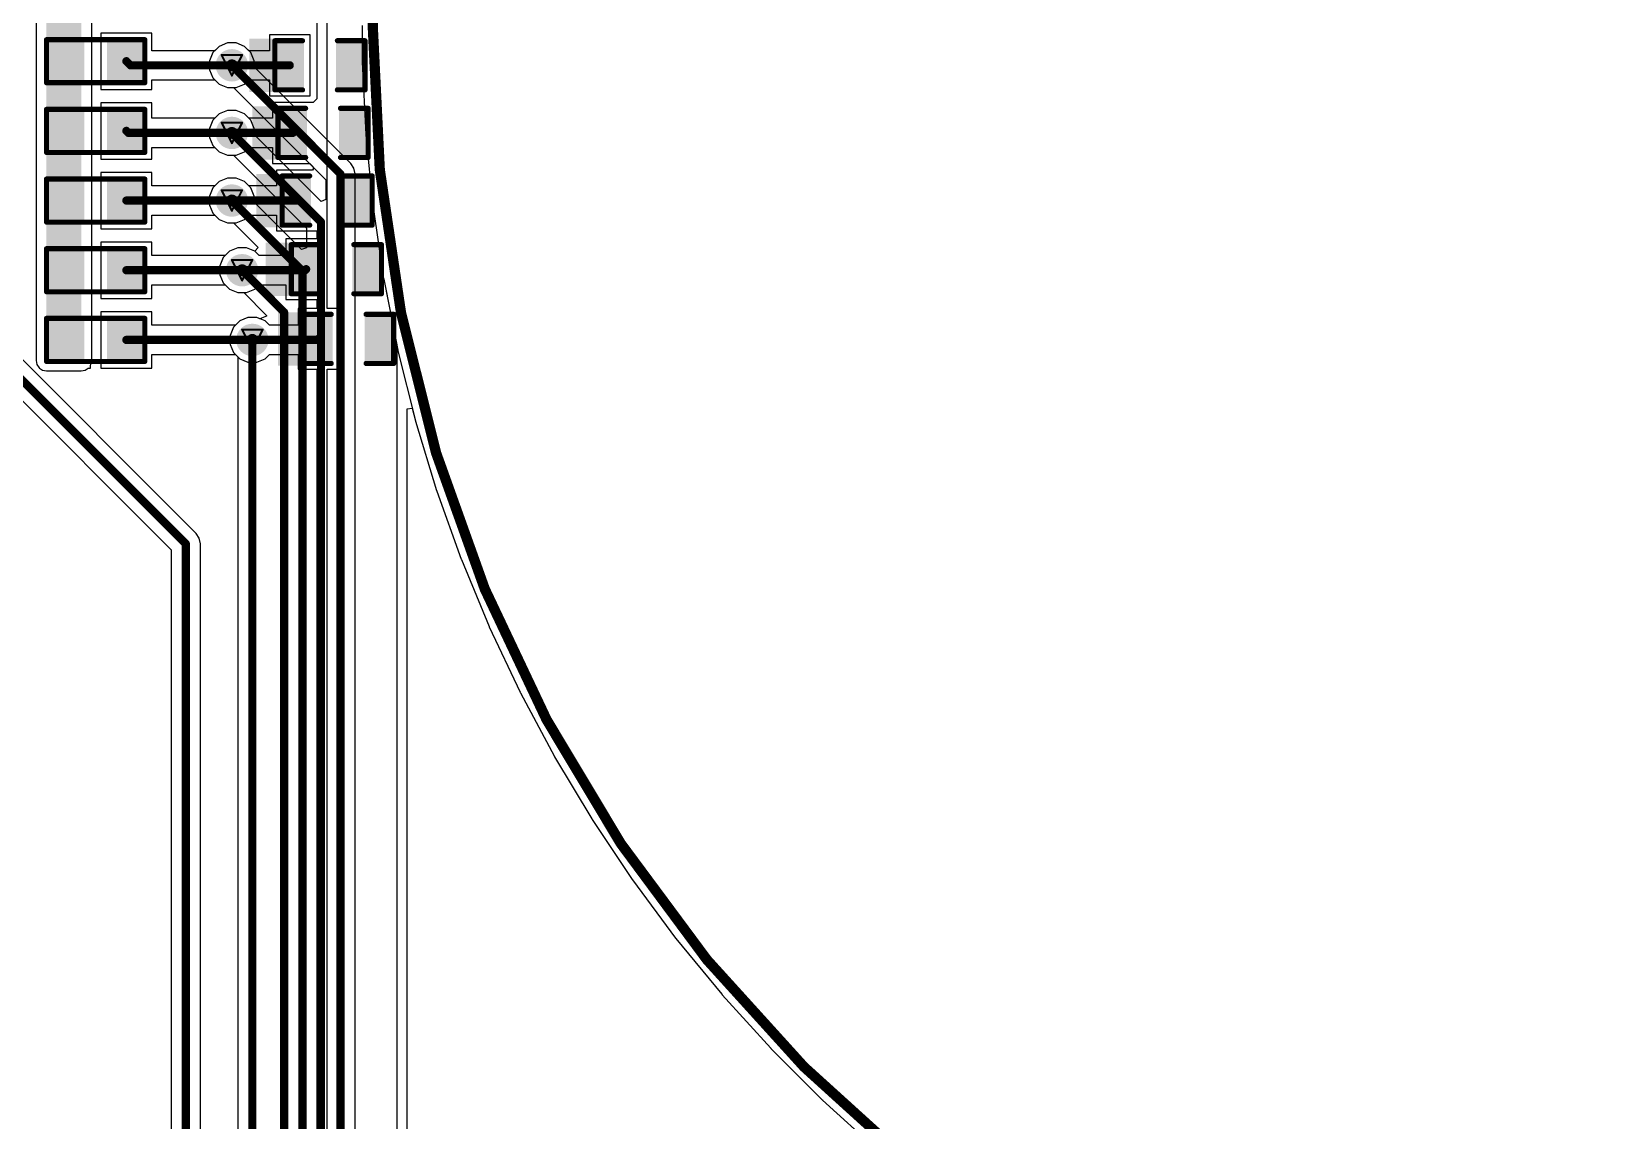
# Model space of a CAD drawing. Header units: inches. Extents: x -89 to 427, y -87 to 99.
# Drawn here: x -44.98 to -5.99, y -27.15 to -0.15 of the extents above; entities that cross this region are included whole.
import ezdxf

# ---------------------------------------------------------------- set-up
doc = ezdxf.new("R2010")
doc.units = ezdxf.units.IN
for name, color, linetype in [('Board_Outline', 56, 'Continuous'), ('Bottom Layer', 5, 'Continuous'), ('Bottom Solder', 6, 'Continuous'), ('Drill Drawing', 1, 'Continuous'), ('Multi-Layer', 9, 'Continuous'), ('Top Layer', 1, 'Continuous'), ('Top Overlay', 2, 'Continuous'), ('Top Paste', 8, 'Continuous'), ('Top Solder', 216, 'Continuous'), ('Via Holes', 16, 'Continuous')]:
    doc.layers.add(name, color=color, linetype=linetype)

msp = doc.modelspace()

# ---------------------------------------------------------------- hatches: boundary and pattern name
at = {"layer": 'Bottom Layer'}
h = msp.add_hatch(color=5, dxfattribs=at)
edge = h.paths.add_edge_path()
edge.add_arc((-40.005, -0.991), 0.3, 0, 360)
h = msp.add_hatch(color=5, dxfattribs=at)
edge = h.paths.add_edge_path()
edge.add_arc((-40.005, -2.667), 0.3, 0, 360)
h = msp.add_hatch(color=5, dxfattribs=at)
edge = h.paths.add_edge_path()
edge.add_arc((-40.005, -4.343), 0.3, 0, 360)
h = msp.add_hatch(color=5, dxfattribs=at)
edge = h.paths.add_edge_path()
edge.add_arc((-39.751, -6.071), 0.3, 0, 360)
h = msp.add_hatch(color=5, dxfattribs=at)
edge = h.paths.add_edge_path()
edge.add_arc((-39.497, -7.798), 0.3, 0, 360)
at = {"layer": 'Bottom Solder'}
h = msp.add_hatch(color=6, dxfattribs=at)
edge = h.paths.add_edge_path()
edge.add_arc((-40.005, -0.991), 0.402, 0, 360)
h = msp.add_hatch(color=6, dxfattribs=at)
edge = h.paths.add_edge_path()
edge.add_arc((-40.005, -2.667), 0.402, 0, 360)
h = msp.add_hatch(color=6, dxfattribs=at)
edge = h.paths.add_edge_path()
edge.add_arc((-40.005, -4.343), 0.402, 0, 360)
h = msp.add_hatch(color=6, dxfattribs=at)
edge = h.paths.add_edge_path()
edge.add_arc((-39.751, -6.071), 0.402, 0, 360)
h = msp.add_hatch(color=6, dxfattribs=at)
edge = h.paths.add_edge_path()
edge.add_arc((-39.497, -7.798), 0.402, 0, 360)
at = {"layer": 'Top Layer'}
for points in [[(-44.602, -8.306), (-43.739, -8.306), (-43.739, 8.306), (-44.602, 8.306)], [(-43.764, -0.445), (-43.764, -1.333), (-44.526, -1.333), (-44.526, -0.445)], [(-42.24, -0.445), (-42.24, -1.333), (-43.002, -1.333), (-43.002, -0.445)], [(-38.321, -1.491), (-38.821, -1.491), (-38.821, -0.491), (-38.321, -0.491)], [(-36.821, -1.491), (-37.321, -1.491), (-37.321, -0.491), (-36.821, -0.491)], [(-43.764, -2.172), (-43.764, -3.061), (-44.526, -3.061), (-44.526, -2.172)], [(-42.24, -2.172), (-42.24, -3.061), (-43.002, -3.061), (-43.002, -2.172)], [(-38.244, -3.167), (-38.744, -3.167), (-38.744, -2.167), (-38.244, -2.167)], [(-36.744, -3.167), (-37.244, -3.167), (-37.244, -2.167), (-36.744, -2.167)], [(-38.143, -4.843), (-38.643, -4.843), (-38.643, -3.843), (-38.143, -3.843)], [(-36.643, -4.843), (-37.143, -4.843), (-37.143, -3.843), (-36.643, -3.843)], [(-43.764, -3.899), (-43.764, -4.788), (-44.526, -4.788), (-44.526, -3.899)], [(-42.24, -3.899), (-42.24, -4.788), (-43.002, -4.788), (-43.002, -3.899)], [(-43.764, -5.626), (-43.764, -6.515), (-44.526, -6.515), (-44.526, -5.626)], [(-42.24, -5.626), (-42.24, -6.515), (-43.002, -6.515), (-43.002, -5.626)], [(-37.914, -6.545), (-38.414, -6.545), (-38.414, -5.545), (-37.914, -5.545)], [(-36.414, -6.545), (-36.914, -6.545), (-36.914, -5.545), (-36.414, -5.545)], [(-43.764, -7.353), (-43.764, -8.242), (-44.526, -8.242), (-44.526, -7.353)], [(-42.24, -7.353), (-42.24, -8.242), (-43.002, -8.242), (-43.002, -7.353)], [(-37.609, -8.272), (-38.109, -8.272), (-38.109, -7.272), (-37.609, -7.272)], [(-36.109, -8.272), (-36.609, -8.272), (-36.609, -7.272), (-36.109, -7.272)]]:
    msp.add_hatch(color=1, dxfattribs=at).paths.add_polyline_path(points)
h = msp.add_hatch(color=1, dxfattribs=at)
edge = h.paths.add_edge_path()
edge.add_arc((-40.005, -0.991), 0.3, 0, 360)
h = msp.add_hatch(color=1, dxfattribs=at)
edge = h.paths.add_edge_path()
edge.add_arc((-40.005, -2.667), 0.3, 0, 360)
h = msp.add_hatch(color=1, dxfattribs=at)
edge = h.paths.add_edge_path()
edge.add_arc((-40.005, -4.343), 0.3, 0, 360)
h = msp.add_hatch(color=1, dxfattribs=at)
edge = h.paths.add_edge_path()
edge.add_arc((-39.751, -6.071), 0.3, 0, 360)
h = msp.add_hatch(color=1, dxfattribs=at)
edge = h.paths.add_edge_path()
edge.add_arc((-39.497, -7.798), 0.3, 0, 360)
at = {"layer": 'Top Overlay'}
for points in [[(-38.938, -0.33), (-39.573, -0.33), (-39.573, -1.651), (-38.938, -1.651)], [(-38.862, -2.007), (-39.497, -2.007), (-39.497, -3.327), (-38.862, -3.327)], [(-38.76, -3.683), (-39.395, -3.683), (-39.395, -5.004), (-38.76, -5.004)], [(-38.532, -5.385), (-39.167, -5.385), (-39.167, -6.706), (-38.532, -6.706)], [(-38.227, -7.112), (-38.862, -7.112), (-38.862, -8.433), (-38.227, -8.433)]]:
    msp.add_hatch(color=2, dxfattribs=at).paths.add_polyline_path(points)
at = {"layer": 'Top Paste'}
for points in [[(-43.764, -0.445), (-43.764, -1.333), (-44.526, -1.333), (-44.526, -0.445)], [(-42.24, -0.445), (-42.24, -1.333), (-43.002, -1.333), (-43.002, -0.445)], [(-38.321, -1.491), (-38.821, -1.491), (-38.821, -0.491), (-38.321, -0.491)], [(-36.821, -1.491), (-37.321, -1.491), (-37.321, -0.491), (-36.821, -0.491)], [(-43.764, -2.172), (-43.764, -3.061), (-44.526, -3.061), (-44.526, -2.172)], [(-42.24, -2.172), (-42.24, -3.061), (-43.002, -3.061), (-43.002, -2.172)], [(-38.244, -3.167), (-38.744, -3.167), (-38.744, -2.167), (-38.244, -2.167)], [(-36.744, -3.167), (-37.244, -3.167), (-37.244, -2.167), (-36.744, -2.167)], [(-38.143, -4.843), (-38.643, -4.843), (-38.643, -3.843), (-38.143, -3.843)], [(-36.643, -4.843), (-37.143, -4.843), (-37.143, -3.843), (-36.643, -3.843)], [(-43.764, -3.899), (-43.764, -4.788), (-44.526, -4.788), (-44.526, -3.899)], [(-42.24, -3.899), (-42.24, -4.788), (-43.002, -4.788), (-43.002, -3.899)], [(-43.764, -5.626), (-43.764, -6.515), (-44.526, -6.515), (-44.526, -5.626)], [(-42.24, -5.626), (-42.24, -6.515), (-43.002, -6.515), (-43.002, -5.626)], [(-37.914, -6.545), (-38.414, -6.545), (-38.414, -5.545), (-37.914, -5.545)], [(-36.414, -6.545), (-36.914, -6.545), (-36.914, -5.545), (-36.414, -5.545)], [(-43.764, -7.353), (-43.764, -8.242), (-44.526, -8.242), (-44.526, -7.353)], [(-42.24, -7.353), (-42.24, -8.242), (-43.002, -8.242), (-43.002, -7.353)], [(-37.609, -8.272), (-38.109, -8.272), (-38.109, -7.272), (-37.609, -7.272)], [(-36.109, -8.272), (-36.609, -8.272), (-36.609, -7.272), (-36.109, -7.272)]]:
    msp.add_hatch(color=8, dxfattribs=at).paths.add_polyline_path(points)
at = {"layer": 'Top Solder'}
for points in [[(-43.663, -0.343), (-43.663, -1.435), (-44.628, -1.435), (-44.628, -0.343)], [(-42.139, -0.343), (-42.139, -1.435), (-43.104, -1.435), (-43.104, -0.343)], [(-38.219, -1.592), (-38.922, -1.592), (-38.922, -0.389), (-38.219, -0.389)], [(-36.719, -1.592), (-37.422, -1.592), (-37.422, -0.389), (-36.719, -0.389)], [(-43.663, -2.07), (-43.663, -3.162), (-44.628, -3.162), (-44.628, -2.07)], [(-42.139, -2.07), (-42.139, -3.162), (-43.104, -3.162), (-43.104, -2.07)], [(-38.143, -3.269), (-38.846, -3.269), (-38.846, -2.065), (-38.143, -2.065)], [(-36.643, -3.269), (-37.346, -3.269), (-37.346, -2.065), (-36.643, -2.065)], [(-43.663, -3.797), (-43.663, -4.889), (-44.628, -4.889), (-44.628, -3.797)], [(-42.139, -3.797), (-42.139, -4.889), (-43.104, -4.889), (-43.104, -3.797)], [(-38.041, -4.945), (-38.744, -4.945), (-38.744, -3.742), (-38.041, -3.742)], [(-36.541, -4.945), (-37.244, -4.945), (-37.244, -3.742), (-36.541, -3.742)], [(-37.813, -6.647), (-38.516, -6.647), (-38.516, -5.444), (-37.813, -5.444)], [(-36.313, -6.647), (-37.016, -6.647), (-37.016, -5.444), (-36.313, -5.444)], [(-43.663, -5.524), (-43.663, -6.617), (-44.628, -6.617), (-44.628, -5.524)], [(-42.139, -5.524), (-42.139, -6.617), (-43.104, -6.617), (-43.104, -5.524)], [(-43.663, -7.252), (-43.663, -8.344), (-44.628, -8.344), (-44.628, -7.252)], [(-42.139, -7.252), (-42.139, -8.344), (-43.104, -8.344), (-43.104, -7.252)], [(-37.508, -8.374), (-38.211, -8.374), (-38.211, -7.171), (-37.508, -7.171)], [(-36.008, -8.374), (-36.711, -8.374), (-36.711, -7.171), (-36.008, -7.171)]]:
    msp.add_hatch(color=216, dxfattribs=at).paths.add_polyline_path(points)
h = msp.add_hatch(color=216, dxfattribs=at)
edge = h.paths.add_edge_path()
edge.add_arc((-40.005, -0.991), 0.402, 0, 360)
h = msp.add_hatch(color=216, dxfattribs=at)
edge = h.paths.add_edge_path()
edge.add_arc((-40.005, -2.667), 0.402, 0, 360)
h = msp.add_hatch(color=216, dxfattribs=at)
edge = h.paths.add_edge_path()
edge.add_arc((-40.005, -4.343), 0.402, 0, 360)
h = msp.add_hatch(color=216, dxfattribs=at)
edge = h.paths.add_edge_path()
edge.add_arc((-39.751, -6.071), 0.402, 0, 360)
h = msp.add_hatch(color=216, dxfattribs=at)
edge = h.paths.add_edge_path()
edge.add_arc((-39.497, -7.798), 0.402, 0, 360)
at = {"layer": 'Via Holes'}
h = msp.add_hatch(color=7, dxfattribs=at)
edge = h.paths.add_edge_path()
edge.add_arc((-40.005, -0.991), 0.15, 0, 360)
h = msp.add_hatch(color=7, dxfattribs=at)
edge = h.paths.add_edge_path()
edge.add_arc((-40.005, -2.667), 0.15, 0, 360)
h = msp.add_hatch(color=7, dxfattribs=at)
edge = h.paths.add_edge_path()
edge.add_arc((-40.005, -4.343), 0.15, 0, 360)
h = msp.add_hatch(color=7, dxfattribs=at)
edge = h.paths.add_edge_path()
edge.add_arc((-39.751, -6.071), 0.15, 0, 360)
h = msp.add_hatch(color=7, dxfattribs=at)
edge = h.paths.add_edge_path()
edge.add_arc((-39.497, -7.798), 0.15, 0, 360)

# ---------------------------------------------------------------- linework, layer by layer
at = {"layer": 'Board_Outline'}
for points in [[(87.312, 0, 0.254, 0.254, 1), (-87.312, 0, 0.254, 0.254, 1)], [(36.513, 0, 0.254, 0.254, 1), (-36.513, 0, 0.254, 0.254, 1)]]:
    msp.add_lwpolyline(points, format="xyseb", close=True, dxfattribs=at)
at = {"layer": 'Bottom Layer'}
for p, q in [((-36.771, 0), (-36.771, -0.896)), ((-40.475, -0.677), (-40.559, -0.88)), ((-40.319, -0.521), (-40.475, -0.677)), ((-40.115, -0.437), (-40.319, -0.521)), ((-39.895, -0.437), (-40.115, -0.437)), ((-39.691, -0.521), (-39.895, -0.437)), ((-39.535, -0.677), (-39.691, -0.521)), ((-39.451, -0.88), (-39.535, -0.677)), ((-40.559, -0.88), (-40.559, -1.101)), ((-40.559, -1.101), (-40.475, -1.304)), ((-39.451, -1.032), (-39.451, -0.88)), ((-37.056, -3.427), (-39.451, -1.032)), ((-36.771, -0.896), (-36.77, -0.903)), ((-36.77, -0.903), (-36.771, -0.909)), ((-36.771, -0.909), (-36.683, -2.7)), ((-40.475, -1.304), (-40.319, -1.46)), ((-40.319, -1.46), (-40.115, -1.545)), ((-40.115, -1.545), (-39.964, -1.545)), ((-39.964, -1.545), (-37.675, -3.833)), ((-40.319, -2.197), (-40.475, -2.353)), ((-40.115, -2.113), (-40.319, -2.197)), ((-39.895, -2.113), (-40.115, -2.113)), ((-39.691, -2.197), (-39.895, -2.113)), ((-39.535, -2.353), (-39.691, -2.197)), ((-40.475, -2.353), (-40.559, -2.557)), ((-40.559, -2.557), (-40.559, -2.777)), ((-39.451, -2.557), (-39.535, -2.353)), ((-39.451, -2.708), (-39.451, -2.557)), ((-37.792, -4.367), (-39.451, -2.708)), ((-36.683, -2.7), (-36.682, -2.706)), ((-36.682, -2.706), (-36.682, -2.712)), ((-36.682, -2.712), (-36.507, -4.496)), ((-40.559, -2.777), (-40.475, -2.981)), ((-40.475, -2.981), (-40.319, -3.137)), ((-40.319, -3.137), (-40.115, -3.221)), ((-40.115, -3.221), (-39.964, -3.221)), ((-39.964, -3.221), (-38.158, -5.027)), ((-36.978, -3.544), (-37.056, -3.427)), ((-37.056, -3.427), (-37.056, -3.427)), ((-40.319, -3.874), (-40.475, -4.03)), ((-40.115, -3.789), (-40.319, -3.874)), ((-39.895, -3.789), (-40.115, -3.789)), ((-39.691, -3.874), (-39.895, -3.789)), ((-39.535, -4.03), (-39.691, -3.874)), ((-37.675, -3.833), (-37.675, -4.318)), ((-36.95, -3.683), (-36.978, -3.544)), ((-36.95, -32.037), (-36.95, -3.683)), ((-36.95, -3.683), (-36.95, -3.683)), ((-40.475, -4.03), (-40.559, -4.233)), ((-40.559, -4.233), (-40.559, -4.454)), ((-39.451, -4.233), (-39.535, -4.03)), ((-39.451, -4.385), (-39.451, -4.233)), ((-40.559, -4.454), (-40.475, -4.657)), ((-40.475, -4.657), (-40.319, -4.813)), ((-38.275, -5.561), (-39.451, -4.385)), ((-37.675, -4.318), (-37.792, -4.367)), ((-36.507, -4.496), (-36.505, -4.502)), ((-36.505, -4.502), (-36.505, -4.509)), ((-36.505, -4.509), (-36.242, -6.282)), ((-40.319, -4.813), (-40.115, -4.897)), ((-40.115, -4.897), (-39.964, -4.897)), ((-39.964, -4.897), (-39.352, -5.509)), ((-38.158, -5.027), (-38.158, -5.512)), ((-40.221, -5.757), (-40.305, -5.96)), ((-40.065, -5.601), (-40.221, -5.757)), ((-39.861, -5.517), (-40.065, -5.601)), ((-39.641, -5.517), (-39.861, -5.517)), ((-39.437, -5.601), (-39.641, -5.517)), ((-39.352, -5.509), (-39.437, -5.601)), ((-38.158, -5.512), (-38.275, -5.561)), ((-40.305, -5.96), (-40.305, -6.181)), ((-40.305, -6.181), (-40.221, -6.384)), ((-40.892, -12.596), (-47.191, -6.297)), ((-40.221, -6.384), (-40.065, -6.54)), ((-40.065, -6.54), (-39.861, -6.625)), ((-39.861, -6.625), (-39.71, -6.625)), ((-39.71, -6.625), (-39.143, -7.192)), ((-36.242, -6.282), (-36.24, -6.288)), ((-36.24, -6.288), (-36.24, -6.295)), ((-36.24, -6.295), (-35.89, -8.053)), ((-47.597, -6.916), (-41.511, -13.003)), ((-39.811, -7.328), (-39.967, -7.484)), ((-39.607, -7.244), (-39.811, -7.328)), ((-39.387, -7.244), (-39.607, -7.244)), ((-39.312, -7.275), (-39.387, -7.244)), ((-39.148, -7.206), (-39.312, -7.275)), ((-39.143, -7.192), (-39.148, -7.206)), ((-39.967, -7.484), (-40.051, -7.688)), ((-40.051, -7.688), (-40.051, -7.908)), ((-40.051, -7.908), (-39.967, -8.112)), ((-39.967, -8.112), (-39.86, -8.219)), ((-35.89, -8.053), (-35.888, -8.059)), ((-35.888, -8.059), (-35.887, -8.065)), ((-35.887, -8.065), (-35.452, -9.804)), ((-39.86, -8.219), (-39.86, -32.625)), ((-35.452, -9.804), (-35.449, -9.81)), ((-35.449, -9.81), (-35.448, -9.816)), ((-35.448, -9.816), (-34.928, -11.532)), ((-34.928, -11.532), (-34.925, -11.538)), ((-34.925, -11.538), (-34.924, -11.544)), ((-34.924, -11.544), (-34.32, -13.232)), ((-40.813, -12.714), (-40.892, -12.596)), ((-40.892, -12.596), (-40.892, -12.596)), ((-40.785, -12.852), (-40.813, -12.714)), ((-40.785, -42.573), (-40.785, -12.852)), ((-40.785, -12.852), (-40.785, -12.852)), ((-41.511, -13.003), (-41.511, -42.723)), ((-34.32, -13.232), (-34.317, -13.237)), ((-34.317, -13.237), (-34.315, -13.244)), ((-34.315, -13.244), (-33.629, -14.9)), ((-33.629, -14.9), (-33.626, -14.905)), ((-33.626, -14.905), (-33.624, -14.912)), ((-33.624, -14.912), (-32.858, -16.532)), ((-32.858, -16.532), (-32.854, -16.537)), ((-32.854, -16.537), (-32.852, -16.543)), ((-32.852, -16.543), (-32.007, -18.124)), ((-32.007, -18.124), (-32.003, -18.129)), ((-32.003, -18.129), (-32.001, -18.136)), ((-32.001, -18.136), (-31.079, -19.673)), ((-31.079, -19.673), (-31.075, -19.678)), ((-31.075, -19.678), (-31.072, -19.684)), ((-31.072, -19.684), (-30.076, -21.174)), ((-30.076, -21.174), (-30.072, -21.179)), ((-30.072, -21.179), (-30.069, -21.185)), ((-30.069, -21.185), (-29.001, -22.625)), ((-29.001, -22.625), (-28.996, -22.629)), ((-28.996, -22.629), (-28.993, -22.635)), ((-28.993, -22.635), (-27.856, -24.02)), ((-27.856, -24.02), (-27.851, -24.025)), ((-27.851, -24.025), (-27.848, -24.03)), ((-27.848, -24.03), (-26.644, -25.358)), ((-26.644, -25.358), (-26.639, -25.362)), ((-26.639, -25.362), (-26.635, -25.368)), ((-26.635, -25.368), (-25.368, -26.635)), ((-25.368, -26.635), (-25.362, -26.639)), ((-25.362, -26.639), (-25.358, -26.644)), ((-25.358, -26.644), (-24.03, -27.848))]:
    msp.add_line(p, q, dxfattribs=at)
for points in [[(-40.005, -0.991, 0.203, 0.203, 0), (-37.313, -3.683, 0.203, 0.203, 0)], [(-40.005, -2.667, 0.203, 0.203, 0), (-37.795, -4.877, 0.203, 0.203, 0)], [(-37.313, -3.683, 0.203, 0.203, 0), (-37.313, -32.187, 0.203, 0.203, 0)], [(-40.005, -4.343, 0.203, 0.203, 0), (-38.252, -6.096, 0.203, 0.203, 0)], [(-37.795, -4.877, 0.203, 0.203, 0), (-37.795, -32.387, 0.203, 0.203, 0)], [(-39.751, -6.071, 0.203, 0.203, 0), (-38.71, -7.112, 0.203, 0.203, 0)], [(-38.252, -6.096, 0.203, 0.203, 0), (-38.252, -32.577, 0.203, 0.203, 0)], [(-47.447, -6.553, 0.203, 0.203, 0), (-41.148, -12.852, 0.203, 0.203, 0)], [(-38.71, -7.112, 0.203, 0.203, 0), (-38.71, -32.766, 0.203, 0.203, 0)], [(-39.497, -32.625, 0.203, 0.203, 0), (-39.497, -7.798, 0.203, 0.203, 0)], [(-41.148, -42.723, 0.203, 0.203, 0), (-41.148, -12.852, 0.203, 0.203, 0)]]:
    msp.add_lwpolyline(points, format="xyseb", dxfattribs=at)
for points in [[(-40.056, -0.991, 0.102, 0.102, 1), (-39.954, -0.991, 0.102, 0.102, 1)], [(-40.056, -2.667, 0.102, 0.102, 1), (-39.954, -2.667, 0.102, 0.102, 1)], [(-37.363, -3.683, 0.102, 0.102, 1), (-37.262, -3.683, 0.102, 0.102, 1)], [(-37.363, -3.683, 0.102, 0.102, 1), (-37.262, -3.683, 0.102, 0.102, 1)], [(-40.056, -4.343, 0.102, 0.102, 1), (-39.954, -4.343, 0.102, 0.102, 1)], [(-37.846, -4.877, 0.102, 0.102, 1), (-37.744, -4.877, 0.102, 0.102, 1)], [(-37.846, -4.877, 0.102, 0.102, 1), (-37.744, -4.877, 0.102, 0.102, 1)], [(-39.802, -6.071, 0.102, 0.102, 1), (-39.7, -6.071, 0.102, 0.102, 1)], [(-38.303, -6.096, 0.102, 0.102, 1), (-38.202, -6.096, 0.102, 0.102, 1)], [(-38.303, -6.096, 0.102, 0.102, 1), (-38.202, -6.096, 0.102, 0.102, 1)], [(-38.76, -7.112, 0.102, 0.102, 1), (-38.659, -7.112, 0.102, 0.102, 1)], [(-38.76, -7.112, 0.102, 0.102, 1), (-38.659, -7.112, 0.102, 0.102, 1)], [(-39.548, -7.798, 0.102, 0.102, 1), (-39.446, -7.798, 0.102, 0.102, 1)], [(-41.199, -12.852, 0.102, 0.102, 1), (-41.097, -12.852, 0.102, 0.102, 1)], [(-41.199, -12.852, 0.102, 0.102, 1), (-41.097, -12.852, 0.102, 0.102, 1)]]:
    msp.add_lwpolyline(points, format="xyseb", close=True, dxfattribs=at)
at = {"layer": 'Drill Drawing'}
for points in [[(-40.259, -0.737, 0.0508, 0.0508, 0), (-39.751, -0.737, 0.0508, 0.0508, 0)], [(-40.259, -0.737, 0.0508, 0.0508, 0), (-40.005, -1.245, 0.0508, 0.0508, 0)], [(-40.005, -1.245, 0.0508, 0.0508, 0), (-39.751, -0.737, 0.0508, 0.0508, 0)], [(-40.259, -2.413, 0.0508, 0.0508, 0), (-39.751, -2.413, 0.0508, 0.0508, 0)], [(-40.259, -2.413, 0.0508, 0.0508, 0), (-40.005, -2.921, 0.0508, 0.0508, 0)], [(-40.005, -2.921, 0.0508, 0.0508, 0), (-39.751, -2.413, 0.0508, 0.0508, 0)], [(-40.259, -4.089, 0.0508, 0.0508, 0), (-39.751, -4.089, 0.0508, 0.0508, 0)], [(-40.259, -4.089, 0.0508, 0.0508, 0), (-40.005, -4.597, 0.0508, 0.0508, 0)], [(-40.005, -4.597, 0.0508, 0.0508, 0), (-39.751, -4.089, 0.0508, 0.0508, 0)], [(-40.005, -5.817, 0.0508, 0.0508, 0), (-39.497, -5.817, 0.0508, 0.0508, 0)], [(-40.005, -5.817, 0.0508, 0.0508, 0), (-39.751, -6.325, 0.0508, 0.0508, 0)], [(-39.751, -6.325, 0.0508, 0.0508, 0), (-39.497, -5.817, 0.0508, 0.0508, 0)], [(-39.751, -7.544, 0.0508, 0.0508, 0), (-39.243, -7.544, 0.0508, 0.0508, 0)], [(-39.751, -7.544, 0.0508, 0.0508, 0), (-39.497, -8.052, 0.0508, 0.0508, 0)], [(-39.497, -8.052, 0.0508, 0.0508, 0), (-39.243, -7.544, 0.0508, 0.0508, 0)]]:
    msp.add_lwpolyline(points, format="xyseb", dxfattribs=at)
for points in [[(-40.272, -0.737, 0.0254, 0.0254, 1), (-40.246, -0.737, 0.0254, 0.0254, 1)], [(-40.272, -0.737, 0.0254, 0.0254, 1), (-40.246, -0.737, 0.0254, 0.0254, 1)], [(-39.764, -0.737, 0.0254, 0.0254, 1), (-39.738, -0.737, 0.0254, 0.0254, 1)], [(-39.764, -0.737, 0.0254, 0.0254, 1), (-39.738, -0.737, 0.0254, 0.0254, 1)], [(-40.018, -1.245, 0.0254, 0.0254, 1), (-39.992, -1.245, 0.0254, 0.0254, 1)], [(-40.018, -1.245, 0.0254, 0.0254, 1), (-39.992, -1.245, 0.0254, 0.0254, 1)], [(-40.272, -2.413, 0.0254, 0.0254, 1), (-40.246, -2.413, 0.0254, 0.0254, 1)], [(-40.272, -2.413, 0.0254, 0.0254, 1), (-40.246, -2.413, 0.0254, 0.0254, 1)], [(-39.764, -2.413, 0.0254, 0.0254, 1), (-39.738, -2.413, 0.0254, 0.0254, 1)], [(-39.764, -2.413, 0.0254, 0.0254, 1), (-39.738, -2.413, 0.0254, 0.0254, 1)], [(-40.018, -2.921, 0.0254, 0.0254, 1), (-39.992, -2.921, 0.0254, 0.0254, 1)], [(-40.018, -2.921, 0.0254, 0.0254, 1), (-39.992, -2.921, 0.0254, 0.0254, 1)], [(-40.272, -4.089, 0.0254, 0.0254, 1), (-40.246, -4.089, 0.0254, 0.0254, 1)], [(-40.272, -4.089, 0.0254, 0.0254, 1), (-40.246, -4.089, 0.0254, 0.0254, 1)], [(-39.764, -4.089, 0.0254, 0.0254, 1), (-39.738, -4.089, 0.0254, 0.0254, 1)], [(-39.764, -4.089, 0.0254, 0.0254, 1), (-39.738, -4.089, 0.0254, 0.0254, 1)], [(-40.018, -4.597, 0.0254, 0.0254, 1), (-39.992, -4.597, 0.0254, 0.0254, 1)], [(-40.018, -4.597, 0.0254, 0.0254, 1), (-39.992, -4.597, 0.0254, 0.0254, 1)], [(-40.018, -5.817, 0.0254, 0.0254, 1), (-39.992, -5.817, 0.0254, 0.0254, 1)], [(-40.018, -5.817, 0.0254, 0.0254, 1), (-39.992, -5.817, 0.0254, 0.0254, 1)], [(-39.51, -5.817, 0.0254, 0.0254, 1), (-39.484, -5.817, 0.0254, 0.0254, 1)], [(-39.51, -5.817, 0.0254, 0.0254, 1), (-39.484, -5.817, 0.0254, 0.0254, 1)], [(-39.764, -6.325, 0.0254, 0.0254, 1), (-39.738, -6.325, 0.0254, 0.0254, 1)], [(-39.764, -6.325, 0.0254, 0.0254, 1), (-39.738, -6.325, 0.0254, 0.0254, 1)], [(-39.764, -7.544, 0.0254, 0.0254, 1), (-39.738, -7.544, 0.0254, 0.0254, 1)], [(-39.764, -7.544, 0.0254, 0.0254, 1), (-39.738, -7.544, 0.0254, 0.0254, 1)], [(-39.256, -7.544, 0.0254, 0.0254, 1), (-39.23, -7.544, 0.0254, 0.0254, 1)], [(-39.256, -7.544, 0.0254, 0.0254, 1), (-39.23, -7.544, 0.0254, 0.0254, 1)], [(-39.51, -8.052, 0.0254, 0.0254, 1), (-39.484, -8.052, 0.0254, 0.0254, 1)], [(-39.51, -8.052, 0.0254, 0.0254, 1), (-39.484, -8.052, 0.0254, 0.0254, 1)]]:
    msp.add_lwpolyline(points, format="xyseb", close=True, dxfattribs=at)
at = {"layer": 'Multi-Layer'}
for p, q in [((-36.513, 0), (-36.513, -0.896)), ((-36.513, -0.896), (-36.425, -2.687)), ((-36.425, -2.687), (-36.249, -4.471)), ((-36.249, -4.471), (-35.986, -6.244)), ((-35.986, -6.244), (-35.636, -8.002)), ((-35.636, -8.002), (-35.2, -9.741)), ((-35.2, -9.741), (-34.68, -11.457)), ((-34.68, -11.457), (-34.076, -13.145)), ((-34.076, -13.145), (-33.39, -14.801)), ((-33.39, -14.801), (-32.624, -16.421)), ((-32.624, -16.421), (-31.779, -18.002)), ((-31.779, -18.002), (-30.857, -19.54)), ((-30.857, -19.54), (-29.861, -21.031)), ((-29.861, -21.031), (-28.793, -22.47)), ((-28.793, -22.47), (-27.656, -23.856)), ((-27.656, -23.856), (-26.452, -25.184)), ((-26.452, -25.184), (-25.184, -26.452)), ((-25.184, -26.452), (-23.856, -27.656))]:
    msp.add_line(p, q, dxfattribs=at)
at = {"layer": 'Top Layer'}
for p, q in [((-43.48, -8.306), (-43.48, 8.306)), ((-37.643, -7.018), (-37.643, 5.266)), ((-37.902, 3.391), (-37.902, -1.823)), ((-44.861, 0.672), (-44.861, -8.306)), ((-36.771, 0), (-36.771, -0.896)), ((-41.986, -0.191), (-43.256, -0.191)), ((-43.256, -0.191), (-43.256, -1.587)), ((-41.986, -0.628), (-41.986, -0.191)), ((-38.067, -0.237), (-39.075, -0.237)), ((-39.075, -0.237), (-39.075, -0.628)), ((-38.067, -1.745), (-38.067, -0.237)), ((-40.426, -0.628), (-41.986, -0.628)), ((-40.319, -0.521), (-40.426, -0.628)), ((-40.115, -0.437), (-40.319, -0.521)), ((-39.895, -0.437), (-40.115, -0.437)), ((-39.691, -0.521), (-39.895, -0.437)), ((-39.584, -0.628), (-39.691, -0.521)), ((-39.075, -0.628), (-39.584, -0.628)), ((-36.771, -0.896), (-36.77, -0.903)), ((-36.77, -0.903), (-36.771, -0.909)), ((-36.771, -0.909), (-36.683, -2.7)), ((-41.986, -1.587), (-41.986, -1.353)), ((-41.986, -1.353), (-40.426, -1.353)), ((-40.426, -1.353), (-40.319, -1.46)), ((-40.319, -1.46), (-40.115, -1.545)), ((-40.115, -1.545), (-39.895, -1.545)), ((-39.895, -1.545), (-39.691, -1.46)), ((-39.691, -1.46), (-39.584, -1.353)), ((-39.584, -1.353), (-39.075, -1.353)), ((-39.075, -1.353), (-39.075, -1.745)), ((-43.256, -1.587), (-41.986, -1.587)), ((-41.986, -1.918), (-43.256, -1.918)), ((-43.256, -1.918), (-43.256, -3.315)), ((-41.986, -2.304), (-41.986, -1.918)), ((-39.075, -1.745), (-38.067, -1.745)), ((-38.029, -1.913), (-38.998, -1.913)), ((-38.998, -1.913), (-38.998, -2.304)), ((-37.99, -1.913), (-38.029, -1.913)), ((-37.902, -1.823), (-37.99, -1.913)), ((-40.426, -2.304), (-41.986, -2.304)), ((-40.319, -2.197), (-40.426, -2.304)), ((-40.115, -2.113), (-40.319, -2.197)), ((-39.895, -2.113), (-40.115, -2.113)), ((-39.691, -2.197), (-39.895, -2.113)), ((-39.584, -2.304), (-39.691, -2.197)), ((-38.998, -2.304), (-39.584, -2.304)), ((-36.683, -2.7), (-36.682, -2.706)), ((-36.682, -2.706), (-36.682, -2.712)), ((-36.682, -2.712), (-36.507, -4.496)), ((-41.986, -3.315), (-41.986, -3.03)), ((-41.986, -3.03), (-40.426, -3.03)), ((-40.426, -3.03), (-40.319, -3.137)), ((-39.691, -3.137), (-39.584, -3.03)), ((-39.584, -3.03), (-38.998, -3.03)), ((-38.998, -3.03), (-38.998, -3.421)), ((-43.256, -3.315), (-41.986, -3.315)), ((-40.319, -3.137), (-40.115, -3.221)), ((-40.115, -3.221), (-39.895, -3.221)), ((-39.895, -3.221), (-39.691, -3.137)), ((-38.998, -3.421), (-38.07, -3.421)), ((-38.07, -3.421), (-38.001, -3.499)), ((-38.001, -3.499), (-37.985, -3.546)), ((-41.986, -3.645), (-43.256, -3.645)), ((-43.256, -3.645), (-43.256, -5.042)), ((-41.986, -3.981), (-41.986, -3.645)), ((-40.319, -3.874), (-40.426, -3.981)), ((-40.115, -3.789), (-40.319, -3.874)), ((-39.895, -3.789), (-40.115, -3.789)), ((-39.691, -3.874), (-39.895, -3.789)), ((-39.584, -3.981), (-39.691, -3.874)), ((-38.003, -3.589), (-38.897, -3.589)), ((-38.897, -3.589), (-38.897, -3.981)), ((-37.985, -3.546), (-38.003, -3.589)), ((-40.426, -3.981), (-41.986, -3.981)), ((-38.897, -3.981), (-39.584, -3.981)), ((-36.507, -4.496), (-36.505, -4.502)), ((-36.505, -4.502), (-36.505, -4.509)), ((-36.505, -4.509), (-36.242, -6.282)), ((-43.256, -5.042), (-41.986, -5.042)), ((-41.986, -5.042), (-41.986, -4.706)), ((-41.986, -4.706), (-40.426, -4.706)), ((-40.426, -4.706), (-40.319, -4.813)), ((-40.319, -4.813), (-40.115, -4.897)), ((-40.115, -4.897), (-39.895, -4.897)), ((-39.895, -4.897), (-39.691, -4.813)), ((-39.691, -4.813), (-39.584, -4.706)), ((-39.584, -4.706), (-38.897, -4.706)), ((-38.897, -4.706), (-38.897, -5.097)), ((-41.986, -5.372), (-43.256, -5.372)), ((-43.256, -5.372), (-43.256, -6.769)), ((-41.986, -5.708), (-41.986, -5.372)), ((-38.897, -5.097), (-37.902, -5.097)), ((-37.902, -5.291), (-38.668, -5.291)), ((-38.668, -5.291), (-38.668, -5.708)), ((-37.902, -5.097), (-37.902, -5.291)), ((-40.172, -5.708), (-41.986, -5.708)), ((-40.065, -5.601), (-40.172, -5.708)), ((-39.861, -5.517), (-40.065, -5.601)), ((-39.641, -5.517), (-39.861, -5.517)), ((-39.437, -5.601), (-39.641, -5.517)), ((-39.33, -5.708), (-39.437, -5.601)), ((-38.668, -5.708), (-39.33, -5.708)), ((-41.986, -6.769), (-41.986, -6.433)), ((-41.986, -6.433), (-40.172, -6.433)), ((-40.172, -6.433), (-40.065, -6.54)), ((-40.065, -6.54), (-39.861, -6.625)), ((-39.861, -6.625), (-39.641, -6.625)), ((-39.641, -6.625), (-39.437, -6.54)), ((-39.437, -6.54), (-39.33, -6.433)), ((-39.33, -6.433), (-38.668, -6.433)), ((-38.668, -6.433), (-38.668, -6.799)), ((-36.242, -6.282), (-36.24, -6.288)), ((-36.24, -6.288), (-36.24, -6.295)), ((-36.24, -6.295), (-35.916, -7.924)), ((-43.256, -6.769), (-41.986, -6.769)), ((-38.668, -6.799), (-37.902, -6.799)), ((-37.902, -6.799), (-37.902, -7.018)), ((-41.986, -7.099), (-43.256, -7.099)), ((-43.256, -7.099), (-43.256, -8.496)), ((-41.986, -7.435), (-41.986, -7.099)), ((-39.811, -7.328), (-39.918, -7.435)), ((-39.607, -7.244), (-39.811, -7.328)), ((-39.387, -7.244), (-39.607, -7.244)), ((-39.183, -7.328), (-39.387, -7.244)), ((-39.076, -7.435), (-39.183, -7.328)), ((-37.902, -7.018), (-38.363, -7.018)), ((-38.363, -7.018), (-38.363, -7.435)), ((-37.355, -7.018), (-37.643, -7.018)), ((-37.355, -8.526), (-37.355, -7.018)), ((-39.918, -7.435), (-41.986, -7.435)), ((-38.363, -7.435), (-39.076, -7.435)), ((-41.986, -8.496), (-41.986, -8.16)), ((-41.986, -8.16), (-39.918, -8.16)), ((-39.918, -8.16), (-39.811, -8.267)), ((-39.183, -8.267), (-39.076, -8.16)), ((-39.076, -8.16), (-38.363, -8.16)), ((-38.363, -8.16), (-38.363, -8.526)), ((-35.916, -7.924), (-35.916, -34.442)), ((-44.861, -8.306), (-44.842, -8.405)), ((-44.842, -8.405), (-44.786, -8.489)), ((-44.786, -8.489), (-44.78, -8.492)), ((-44.78, -8.492), (-44.78, -8.496)), ((-44.78, -8.496), (-44.774, -8.496)), ((-44.774, -8.496), (-44.702, -8.545)), ((-44.702, -8.545), (-44.602, -8.565)), ((-44.602, -8.565), (-43.739, -8.565)), ((-43.739, -8.565), (-43.64, -8.545)), ((-43.64, -8.545), (-43.567, -8.496)), ((-43.567, -8.496), (-43.51, -8.496)), ((-43.51, -8.421), (-43.5, -8.405)), ((-43.51, -8.496), (-43.51, -8.421)), ((-43.5, -8.405), (-43.48, -8.306)), ((-43.256, -8.496), (-41.986, -8.496)), ((-39.811, -8.267), (-39.607, -8.352)), ((-39.607, -8.352), (-39.387, -8.352)), ((-39.387, -8.352), (-39.183, -8.267)), ((-38.363, -8.526), (-37.902, -8.526)), ((-37.902, -8.526), (-37.902, -32.228)), ((-37.643, -32.487), (-37.643, -8.526)), ((-37.643, -8.526), (-37.355, -8.526)), ((-35.657, -9.505), (-35.531, -9.489)), ((-35.657, -34.442), (-35.657, -9.505)), ((-35.531, -9.489), (-35.452, -9.804)), ((-35.452, -9.804), (-35.449, -9.81)), ((-35.449, -9.81), (-35.448, -9.816)), ((-35.448, -9.816), (-34.928, -11.532)), ((-34.928, -11.532), (-34.925, -11.538)), ((-34.925, -11.538), (-34.924, -11.544)), ((-34.924, -11.544), (-34.32, -13.232)), ((-34.32, -13.232), (-34.317, -13.237)), ((-34.317, -13.237), (-34.315, -13.244)), ((-34.315, -13.244), (-33.629, -14.9)), ((-33.629, -14.9), (-33.626, -14.905)), ((-33.626, -14.905), (-33.624, -14.912)), ((-33.624, -14.912), (-32.858, -16.532)), ((-32.858, -16.532), (-32.854, -16.537)), ((-32.854, -16.537), (-32.852, -16.543)), ((-32.852, -16.543), (-32.007, -18.124)), ((-32.007, -18.124), (-32.003, -18.129)), ((-32.003, -18.129), (-32.001, -18.136)), ((-32.001, -18.136), (-31.079, -19.673)), ((-31.079, -19.673), (-31.075, -19.678)), ((-31.075, -19.678), (-31.072, -19.684)), ((-31.072, -19.684), (-30.076, -21.174)), ((-30.076, -21.174), (-30.072, -21.179)), ((-30.072, -21.179), (-30.069, -21.185)), ((-30.069, -21.185), (-29.001, -22.625)), ((-29.001, -22.625), (-28.996, -22.629)), ((-28.996, -22.629), (-28.993, -22.635)), ((-28.993, -22.635), (-27.856, -24.02)), ((-27.856, -24.02), (-27.851, -24.025)), ((-27.851, -24.025), (-27.848, -24.03)), ((-27.848, -24.03), (-26.644, -25.358)), ((-26.644, -25.358), (-26.639, -25.362)), ((-26.639, -25.362), (-26.635, -25.368)), ((-26.635, -25.368), (-25.368, -26.635)), ((-25.368, -26.635), (-25.362, -26.639)), ((-25.362, -26.639), (-25.358, -26.644)), ((-25.358, -26.644), (-24.03, -27.848))]:
    msp.add_line(p, q, dxfattribs=at)
for points in [[(-42.621, -0.889, 0.203, 0.203, 0), (-42.52, -0.991, 0.203, 0.203, 0)], [(-42.52, -0.991, 0.203, 0.203, 0), (-40.005, -0.991, 0.203, 0.203, 0)], [(-40.005, -0.991, 0.203, 0.203, 0), (-38.571, -0.991, 0.203, 0.203, 0)], [(-42.621, -2.616, 0.203, 0.203, 0), (-42.57, -2.667, 0.203, 0.203, 0)], [(-42.57, -2.667, 0.203, 0.203, 0), (-40.005, -2.667, 0.203, 0.203, 0)], [(-40.005, -2.667, 0.203, 0.203, 0), (-38.494, -2.667, 0.203, 0.203, 0)], [(-42.621, -4.343, 0.203, 0.203, 0), (-40.005, -4.343, 0.203, 0.203, 0)], [(-40.005, -4.343, 0.203, 0.203, 0), (-38.393, -4.343, 0.203, 0.203, 0)], [(-42.621, -6.071, 0.203, 0.203, 0), (-39.751, -6.071, 0.203, 0.203, 0)], [(-39.751, -6.071, 0.203, 0.203, 0), (-38.19, -6.071, 0.203, 0.203, 0)], [(-38.19, -6.071, 0.203, 0.203, 0), (-38.164, -6.045, 0.203, 0.203, 0)], [(-42.621, -7.798, 0.203, 0.203, 0), (-39.497, -7.798, 0.203, 0.203, 0)], [(-39.497, -7.798, 0.203, 0.203, 0), (-37.885, -7.798, 0.203, 0.203, 0)], [(-37.885, -7.798, 0.203, 0.203, 0), (-37.859, -7.772, 0.203, 0.203, 0)]]:
    msp.add_lwpolyline(points, format="xyseb", dxfattribs=at)
for points in [[(-42.672, -0.889, 0.102, 0.102, 1), (-42.57, -0.889, 0.102, 0.102, 1)], [(-42.57, -0.991, 0.102, 0.102, 1), (-42.469, -0.991, 0.102, 0.102, 1)], [(-42.57, -0.991, 0.102, 0.102, 1), (-42.469, -0.991, 0.102, 0.102, 1)], [(-40.056, -0.991, 0.102, 0.102, 1), (-39.954, -0.991, 0.102, 0.102, 1)], [(-40.056, -0.991, 0.102, 0.102, 1), (-39.954, -0.991, 0.102, 0.102, 1)], [(-38.621, -0.991, 0.102, 0.102, 1), (-38.52, -0.991, 0.102, 0.102, 1)], [(-42.672, -2.616, 0.102, 0.102, 1), (-42.57, -2.616, 0.102, 0.102, 1)], [(-42.621, -2.667, 0.102, 0.102, 1), (-42.52, -2.667, 0.102, 0.102, 1)], [(-42.621, -2.667, 0.102, 0.102, 1), (-42.52, -2.667, 0.102, 0.102, 1)], [(-40.056, -2.667, 0.102, 0.102, 1), (-39.954, -2.667, 0.102, 0.102, 1)], [(-40.056, -2.667, 0.102, 0.102, 1), (-39.954, -2.667, 0.102, 0.102, 1)], [(-38.545, -2.667, 0.102, 0.102, 1), (-38.444, -2.667, 0.102, 0.102, 1)], [(-42.672, -4.343, 0.102, 0.102, 1), (-42.57, -4.343, 0.102, 0.102, 1)], [(-40.056, -4.343, 0.102, 0.102, 1), (-39.954, -4.343, 0.102, 0.102, 1)], [(-40.056, -4.343, 0.102, 0.102, 1), (-39.954, -4.343, 0.102, 0.102, 1)], [(-38.444, -4.343, 0.102, 0.102, 1), (-38.342, -4.343, 0.102, 0.102, 1)], [(-42.672, -6.071, 0.102, 0.102, 1), (-42.57, -6.071, 0.102, 0.102, 1)], [(-39.802, -6.071, 0.102, 0.102, 1), (-39.7, -6.071, 0.102, 0.102, 1)], [(-39.802, -6.071, 0.102, 0.102, 1), (-39.7, -6.071, 0.102, 0.102, 1)], [(-38.24, -6.071, 0.102, 0.102, 1), (-38.139, -6.071, 0.102, 0.102, 1)], [(-38.24, -6.071, 0.102, 0.102, 1), (-38.139, -6.071, 0.102, 0.102, 1)], [(-38.215, -6.045, 0.102, 0.102, 1), (-38.113, -6.045, 0.102, 0.102, 1)], [(-42.672, -7.798, 0.102, 0.102, 1), (-42.57, -7.798, 0.102, 0.102, 1)], [(-39.548, -7.798, 0.102, 0.102, 1), (-39.446, -7.798, 0.102, 0.102, 1)], [(-39.548, -7.798, 0.102, 0.102, 1), (-39.446, -7.798, 0.102, 0.102, 1)], [(-37.936, -7.798, 0.102, 0.102, 1), (-37.834, -7.798, 0.102, 0.102, 1)], [(-37.936, -7.798, 0.102, 0.102, 1), (-37.834, -7.798, 0.102, 0.102, 1)], [(-37.91, -7.772, 0.102, 0.102, 1), (-37.809, -7.772, 0.102, 0.102, 1)]]:
    msp.add_lwpolyline(points, format="xyseb", close=True, dxfattribs=at)
at = {"layer": 'Top Overlay'}
for points in [[(-44.602, -1.422, 0.127, 0.127, 0), (-44.602, -0.356, 0.127, 0.127, 0)], [(-44.602, -0.356, 0.127, 0.127, 0), (-42.164, -0.356, 0.127, 0.127, 0)], [(-42.164, -1.422, 0.127, 0.127, 0), (-42.164, -0.356, 0.127, 0.127, 0)], [(-38.938, -1.6, 0.127, 0.127, 0), (-38.938, -0.381, 0.127, 0.127, 0)], [(-38.938, -0.381, 0.127, 0.127, 0), (-38.252, -0.381, 0.127, 0.127, 0)], [(-37.389, -0.381, 0.127, 0.127, 0), (-36.703, -0.381, 0.127, 0.127, 0)], [(-36.703, -1.6, 0.127, 0.127, 0), (-36.703, -0.381, 0.127, 0.127, 0)], [(-44.602, -1.422, 0.127, 0.127, 0), (-42.164, -1.422, 0.127, 0.127, 0)], [(-38.938, -1.6, 0.127, 0.127, 0), (-38.252, -1.6, 0.127, 0.127, 0)], [(-37.389, -1.6, 0.127, 0.127, 0), (-36.703, -1.6, 0.127, 0.127, 0)], [(-44.602, -3.15, 0.127, 0.127, 0), (-44.602, -2.083, 0.127, 0.127, 0)], [(-44.602, -2.083, 0.127, 0.127, 0), (-42.164, -2.083, 0.127, 0.127, 0)], [(-42.164, -3.15, 0.127, 0.127, 0), (-42.164, -2.083, 0.127, 0.127, 0)], [(-38.862, -3.277, 0.127, 0.127, 0), (-38.862, -2.057, 0.127, 0.127, 0)], [(-38.862, -2.057, 0.127, 0.127, 0), (-38.176, -2.057, 0.127, 0.127, 0)], [(-37.313, -2.057, 0.127, 0.127, 0), (-36.627, -2.057, 0.127, 0.127, 0)], [(-36.627, -3.277, 0.127, 0.127, 0), (-36.627, -2.057, 0.127, 0.127, 0)], [(-44.602, -3.15, 0.127, 0.127, 0), (-42.164, -3.15, 0.127, 0.127, 0)], [(-38.862, -3.277, 0.127, 0.127, 0), (-38.176, -3.277, 0.127, 0.127, 0)], [(-37.313, -3.277, 0.127, 0.127, 0), (-36.627, -3.277, 0.127, 0.127, 0)], [(-44.602, -4.877, 0.127, 0.127, 0), (-44.602, -3.81, 0.127, 0.127, 0)], [(-44.602, -3.81, 0.127, 0.127, 0), (-42.164, -3.81, 0.127, 0.127, 0)], [(-42.164, -4.877, 0.127, 0.127, 0), (-42.164, -3.81, 0.127, 0.127, 0)], [(-38.76, -4.953, 0.127, 0.127, 0), (-38.76, -3.734, 0.127, 0.127, 0)], [(-38.76, -3.734, 0.127, 0.127, 0), (-38.075, -3.734, 0.127, 0.127, 0)], [(-37.211, -3.734, 0.127, 0.127, 0), (-36.525, -3.734, 0.127, 0.127, 0)], [(-36.525, -4.953, 0.127, 0.127, 0), (-36.525, -3.734, 0.127, 0.127, 0)], [(-44.602, -4.877, 0.127, 0.127, 0), (-42.164, -4.877, 0.127, 0.127, 0)], [(-38.76, -4.953, 0.127, 0.127, 0), (-38.075, -4.953, 0.127, 0.127, 0)], [(-37.211, -4.953, 0.127, 0.127, 0), (-36.525, -4.953, 0.127, 0.127, 0)], [(-38.532, -6.655, 0.127, 0.127, 0), (-38.532, -5.436, 0.127, 0.127, 0)], [(-38.532, -5.436, 0.127, 0.127, 0), (-37.846, -5.436, 0.127, 0.127, 0)], [(-36.982, -5.436, 0.127, 0.127, 0), (-36.297, -5.436, 0.127, 0.127, 0)], [(-36.297, -6.655, 0.127, 0.127, 0), (-36.297, -5.436, 0.127, 0.127, 0)], [(-44.602, -6.604, 0.127, 0.127, 0), (-44.602, -5.537, 0.127, 0.127, 0)], [(-44.602, -5.537, 0.127, 0.127, 0), (-42.164, -5.537, 0.127, 0.127, 0)], [(-42.164, -6.604, 0.127, 0.127, 0), (-42.164, -5.537, 0.127, 0.127, 0)], [(-44.602, -6.604, 0.127, 0.127, 0), (-42.164, -6.604, 0.127, 0.127, 0)], [(-38.532, -6.655, 0.127, 0.127, 0), (-37.846, -6.655, 0.127, 0.127, 0)], [(-36.982, -6.655, 0.127, 0.127, 0), (-36.297, -6.655, 0.127, 0.127, 0)], [(-44.602, -8.331, 0.127, 0.127, 0), (-44.602, -7.264, 0.127, 0.127, 0)], [(-44.602, -7.264, 0.127, 0.127, 0), (-42.164, -7.264, 0.127, 0.127, 0)], [(-42.164, -8.331, 0.127, 0.127, 0), (-42.164, -7.264, 0.127, 0.127, 0)], [(-38.227, -8.382, 0.127, 0.127, 0), (-38.227, -7.163, 0.127, 0.127, 0)], [(-38.227, -7.163, 0.127, 0.127, 0), (-37.541, -7.163, 0.127, 0.127, 0)], [(-36.678, -7.163, 0.127, 0.127, 0), (-35.992, -7.163, 0.127, 0.127, 0)], [(-35.992, -8.382, 0.127, 0.127, 0), (-35.992, -7.163, 0.127, 0.127, 0)], [(-44.602, -8.331, 0.127, 0.127, 0), (-42.164, -8.331, 0.127, 0.127, 0)], [(-38.227, -8.382, 0.127, 0.127, 0), (-37.541, -8.382, 0.127, 0.127, 0)], [(-36.678, -8.382, 0.127, 0.127, 0), (-35.992, -8.382, 0.127, 0.127, 0)]]:
    msp.add_lwpolyline(points, format="xyseb", dxfattribs=at)
for points in [[(-44.634, -0.356, 0.0635, 0.0635, 1), (-44.571, -0.356, 0.0635, 0.0635, 1)], [(-44.634, -0.356, 0.0635, 0.0635, 1), (-44.571, -0.356, 0.0635, 0.0635, 1)], [(-42.196, -0.356, 0.0635, 0.0635, 1), (-42.132, -0.356, 0.0635, 0.0635, 1)], [(-42.196, -0.356, 0.0635, 0.0635, 1), (-42.132, -0.356, 0.0635, 0.0635, 1)], [(-38.97, -0.381, 0.0635, 0.0635, 1), (-38.906, -0.381, 0.0635, 0.0635, 1)], [(-38.97, -0.381, 0.0635, 0.0635, 1), (-38.906, -0.381, 0.0635, 0.0635, 1)], [(-38.284, -0.381, 0.0635, 0.0635, 1), (-38.221, -0.381, 0.0635, 0.0635, 1)], [(-37.421, -0.381, 0.0635, 0.0635, 1), (-37.357, -0.381, 0.0635, 0.0635, 1)], [(-36.735, -0.381, 0.0635, 0.0635, 1), (-36.671, -0.381, 0.0635, 0.0635, 1)], [(-36.735, -0.381, 0.0635, 0.0635, 1), (-36.671, -0.381, 0.0635, 0.0635, 1)], [(-44.634, -1.422, 0.0635, 0.0635, 1), (-44.571, -1.422, 0.0635, 0.0635, 1)], [(-44.634, -1.422, 0.0635, 0.0635, 1), (-44.571, -1.422, 0.0635, 0.0635, 1)], [(-42.196, -1.422, 0.0635, 0.0635, 1), (-42.132, -1.422, 0.0635, 0.0635, 1)], [(-42.196, -1.422, 0.0635, 0.0635, 1), (-42.132, -1.422, 0.0635, 0.0635, 1)], [(-38.97, -1.6, 0.0635, 0.0635, 1), (-38.906, -1.6, 0.0635, 0.0635, 1)], [(-38.97, -1.6, 0.0635, 0.0635, 1), (-38.906, -1.6, 0.0635, 0.0635, 1)], [(-38.284, -1.6, 0.0635, 0.0635, 1), (-38.221, -1.6, 0.0635, 0.0635, 1)], [(-37.421, -1.6, 0.0635, 0.0635, 1), (-37.357, -1.6, 0.0635, 0.0635, 1)], [(-36.735, -1.6, 0.0635, 0.0635, 1), (-36.671, -1.6, 0.0635, 0.0635, 1)], [(-36.735, -1.6, 0.0635, 0.0635, 1), (-36.671, -1.6, 0.0635, 0.0635, 1)], [(-44.634, -2.083, 0.0635, 0.0635, 1), (-44.571, -2.083, 0.0635, 0.0635, 1)], [(-44.634, -2.083, 0.0635, 0.0635, 1), (-44.571, -2.083, 0.0635, 0.0635, 1)], [(-42.196, -2.083, 0.0635, 0.0635, 1), (-42.132, -2.083, 0.0635, 0.0635, 1)], [(-42.196, -2.083, 0.0635, 0.0635, 1), (-42.132, -2.083, 0.0635, 0.0635, 1)], [(-38.894, -2.057, 0.0635, 0.0635, 1), (-38.83, -2.057, 0.0635, 0.0635, 1)], [(-38.894, -2.057, 0.0635, 0.0635, 1), (-38.83, -2.057, 0.0635, 0.0635, 1)], [(-38.208, -2.057, 0.0635, 0.0635, 1), (-38.144, -2.057, 0.0635, 0.0635, 1)], [(-37.344, -2.057, 0.0635, 0.0635, 1), (-37.281, -2.057, 0.0635, 0.0635, 1)], [(-36.659, -2.057, 0.0635, 0.0635, 1), (-36.595, -2.057, 0.0635, 0.0635, 1)], [(-36.659, -2.057, 0.0635, 0.0635, 1), (-36.595, -2.057, 0.0635, 0.0635, 1)], [(-44.634, -3.15, 0.0635, 0.0635, 1), (-44.571, -3.15, 0.0635, 0.0635, 1)], [(-44.634, -3.15, 0.0635, 0.0635, 1), (-44.571, -3.15, 0.0635, 0.0635, 1)], [(-42.196, -3.15, 0.0635, 0.0635, 1), (-42.132, -3.15, 0.0635, 0.0635, 1)], [(-42.196, -3.15, 0.0635, 0.0635, 1), (-42.132, -3.15, 0.0635, 0.0635, 1)], [(-38.894, -3.277, 0.0635, 0.0635, 1), (-38.83, -3.277, 0.0635, 0.0635, 1)], [(-38.894, -3.277, 0.0635, 0.0635, 1), (-38.83, -3.277, 0.0635, 0.0635, 1)], [(-38.208, -3.277, 0.0635, 0.0635, 1), (-38.144, -3.277, 0.0635, 0.0635, 1)], [(-37.344, -3.277, 0.0635, 0.0635, 1), (-37.281, -3.277, 0.0635, 0.0635, 1)], [(-36.659, -3.277, 0.0635, 0.0635, 1), (-36.595, -3.277, 0.0635, 0.0635, 1)], [(-36.659, -3.277, 0.0635, 0.0635, 1), (-36.595, -3.277, 0.0635, 0.0635, 1)], [(-44.634, -3.81, 0.0635, 0.0635, 1), (-44.571, -3.81, 0.0635, 0.0635, 1)], [(-44.634, -3.81, 0.0635, 0.0635, 1), (-44.571, -3.81, 0.0635, 0.0635, 1)], [(-42.196, -3.81, 0.0635, 0.0635, 1), (-42.132, -3.81, 0.0635, 0.0635, 1)], [(-42.196, -3.81, 0.0635, 0.0635, 1), (-42.132, -3.81, 0.0635, 0.0635, 1)], [(-38.792, -3.734, 0.0635, 0.0635, 1), (-38.729, -3.734, 0.0635, 0.0635, 1)], [(-38.792, -3.734, 0.0635, 0.0635, 1), (-38.729, -3.734, 0.0635, 0.0635, 1)], [(-38.106, -3.734, 0.0635, 0.0635, 1), (-38.043, -3.734, 0.0635, 0.0635, 1)], [(-37.243, -3.734, 0.0635, 0.0635, 1), (-37.179, -3.734, 0.0635, 0.0635, 1)], [(-36.557, -3.734, 0.0635, 0.0635, 1), (-36.493, -3.734, 0.0635, 0.0635, 1)], [(-36.557, -3.734, 0.0635, 0.0635, 1), (-36.493, -3.734, 0.0635, 0.0635, 1)], [(-44.634, -4.877, 0.0635, 0.0635, 1), (-44.571, -4.877, 0.0635, 0.0635, 1)], [(-44.634, -4.877, 0.0635, 0.0635, 1), (-44.571, -4.877, 0.0635, 0.0635, 1)], [(-42.196, -4.877, 0.0635, 0.0635, 1), (-42.132, -4.877, 0.0635, 0.0635, 1)], [(-42.196, -4.877, 0.0635, 0.0635, 1), (-42.132, -4.877, 0.0635, 0.0635, 1)], [(-38.792, -4.953, 0.0635, 0.0635, 1), (-38.729, -4.953, 0.0635, 0.0635, 1)], [(-38.792, -4.953, 0.0635, 0.0635, 1), (-38.729, -4.953, 0.0635, 0.0635, 1)], [(-38.106, -4.953, 0.0635, 0.0635, 1), (-38.043, -4.953, 0.0635, 0.0635, 1)], [(-37.243, -4.953, 0.0635, 0.0635, 1), (-37.179, -4.953, 0.0635, 0.0635, 1)], [(-36.557, -4.953, 0.0635, 0.0635, 1), (-36.493, -4.953, 0.0635, 0.0635, 1)], [(-36.557, -4.953, 0.0635, 0.0635, 1), (-36.493, -4.953, 0.0635, 0.0635, 1)], [(-38.564, -5.436, 0.0635, 0.0635, 1), (-38.5, -5.436, 0.0635, 0.0635, 1)], [(-38.564, -5.436, 0.0635, 0.0635, 1), (-38.5, -5.436, 0.0635, 0.0635, 1)], [(-37.878, -5.436, 0.0635, 0.0635, 1), (-37.814, -5.436, 0.0635, 0.0635, 1)], [(-37.014, -5.436, 0.0635, 0.0635, 1), (-36.951, -5.436, 0.0635, 0.0635, 1)], [(-36.328, -5.436, 0.0635, 0.0635, 1), (-36.265, -5.436, 0.0635, 0.0635, 1)], [(-36.328, -5.436, 0.0635, 0.0635, 1), (-36.265, -5.436, 0.0635, 0.0635, 1)], [(-44.634, -5.537, 0.0635, 0.0635, 1), (-44.571, -5.537, 0.0635, 0.0635, 1)], [(-44.634, -5.537, 0.0635, 0.0635, 1), (-44.571, -5.537, 0.0635, 0.0635, 1)], [(-42.196, -5.537, 0.0635, 0.0635, 1), (-42.132, -5.537, 0.0635, 0.0635, 1)], [(-42.196, -5.537, 0.0635, 0.0635, 1), (-42.132, -5.537, 0.0635, 0.0635, 1)], [(-44.634, -6.604, 0.0635, 0.0635, 1), (-44.571, -6.604, 0.0635, 0.0635, 1)], [(-44.634, -6.604, 0.0635, 0.0635, 1), (-44.571, -6.604, 0.0635, 0.0635, 1)], [(-42.196, -6.604, 0.0635, 0.0635, 1), (-42.132, -6.604, 0.0635, 0.0635, 1)], [(-42.196, -6.604, 0.0635, 0.0635, 1), (-42.132, -6.604, 0.0635, 0.0635, 1)], [(-38.564, -6.655, 0.0635, 0.0635, 1), (-38.5, -6.655, 0.0635, 0.0635, 1)], [(-38.564, -6.655, 0.0635, 0.0635, 1), (-38.5, -6.655, 0.0635, 0.0635, 1)], [(-37.878, -6.655, 0.0635, 0.0635, 1), (-37.814, -6.655, 0.0635, 0.0635, 1)], [(-37.014, -6.655, 0.0635, 0.0635, 1), (-36.951, -6.655, 0.0635, 0.0635, 1)], [(-36.328, -6.655, 0.0635, 0.0635, 1), (-36.265, -6.655, 0.0635, 0.0635, 1)], [(-36.328, -6.655, 0.0635, 0.0635, 1), (-36.265, -6.655, 0.0635, 0.0635, 1)], [(-44.634, -7.264, 0.0635, 0.0635, 1), (-44.571, -7.264, 0.0635, 0.0635, 1)], [(-44.634, -7.264, 0.0635, 0.0635, 1), (-44.571, -7.264, 0.0635, 0.0635, 1)], [(-42.196, -7.264, 0.0635, 0.0635, 1), (-42.132, -7.264, 0.0635, 0.0635, 1)], [(-42.196, -7.264, 0.0635, 0.0635, 1), (-42.132, -7.264, 0.0635, 0.0635, 1)], [(-38.259, -7.163, 0.0635, 0.0635, 1), (-38.195, -7.163, 0.0635, 0.0635, 1)], [(-38.259, -7.163, 0.0635, 0.0635, 1), (-38.195, -7.163, 0.0635, 0.0635, 1)], [(-37.573, -7.163, 0.0635, 0.0635, 1), (-37.509, -7.163, 0.0635, 0.0635, 1)], [(-36.709, -7.163, 0.0635, 0.0635, 1), (-36.646, -7.163, 0.0635, 0.0635, 1)], [(-36.024, -7.163, 0.0635, 0.0635, 1), (-35.96, -7.163, 0.0635, 0.0635, 1)], [(-36.024, -7.163, 0.0635, 0.0635, 1), (-35.96, -7.163, 0.0635, 0.0635, 1)], [(-44.634, -8.331, 0.0635, 0.0635, 1), (-44.571, -8.331, 0.0635, 0.0635, 1)], [(-44.634, -8.331, 0.0635, 0.0635, 1), (-44.571, -8.331, 0.0635, 0.0635, 1)], [(-42.196, -8.331, 0.0635, 0.0635, 1), (-42.132, -8.331, 0.0635, 0.0635, 1)], [(-42.196, -8.331, 0.0635, 0.0635, 1), (-42.132, -8.331, 0.0635, 0.0635, 1)], [(-38.259, -8.382, 0.0635, 0.0635, 1), (-38.195, -8.382, 0.0635, 0.0635, 1)], [(-38.259, -8.382, 0.0635, 0.0635, 1), (-38.195, -8.382, 0.0635, 0.0635, 1)], [(-37.573, -8.382, 0.0635, 0.0635, 1), (-37.509, -8.382, 0.0635, 0.0635, 1)], [(-36.709, -8.382, 0.0635, 0.0635, 1), (-36.646, -8.382, 0.0635, 0.0635, 1)], [(-36.024, -8.382, 0.0635, 0.0635, 1), (-35.96, -8.382, 0.0635, 0.0635, 1)], [(-36.024, -8.382, 0.0635, 0.0635, 1), (-35.96, -8.382, 0.0635, 0.0635, 1)]]:
    msp.add_lwpolyline(points, format="xyseb", close=True, dxfattribs=at)

doc.saveas('drawing.dxf')
